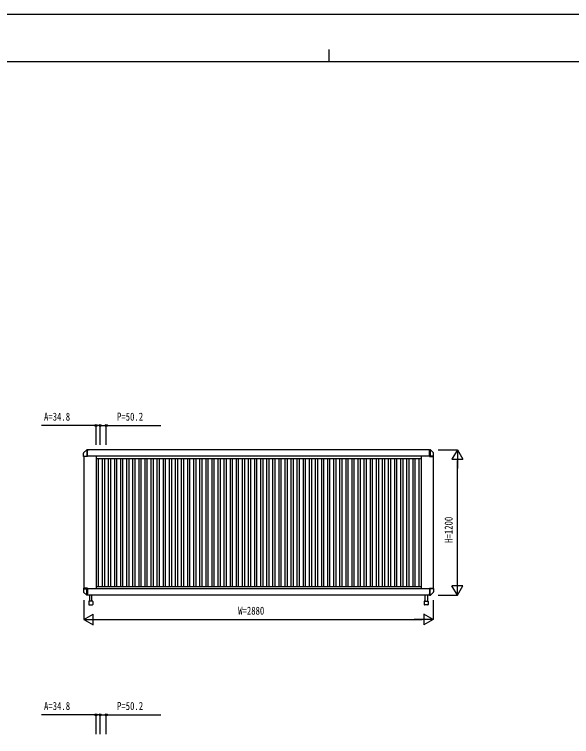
# Model space of a CAD drawing. Units: millimetres, scale not verified. Extents: x -8410 to 8410, y -5940 to 5940.
# Drawn here: x -2602 to 1991, y -16 to 5940 of the extents above; entities that cross this region are included whole.
import ezdxf
from ezdxf.enums import TextEntityAlignment as Align

# ---------------------------------------------------------------- set-up
doc = ezdxf.new("R2010")
doc.units = ezdxf.units.MM
doc.header["$LTSCALE"] = 30
for name, color, linetype in [('0-2_YKK_A1', 4, 'Continuous'), ('0-3_YKK_D', 6, 'Continuous'), ('0-4_YKK_ZWAK', 7, 'Continuous')]:
    doc.layers.add(name, color=color, linetype=linetype)
doc.styles.add('ＭＳ ゴシック', font='')
doc.styles.get('ＭＳ ゴシック').set_extended_font_data('MS Gothic')

msp = doc.modelspace()

# ---------------------------------------------------------------- linework, layer by layer
at = {"layer": '0-2_YKK_A1'}
for p, q in [((-2032.46, 2315.72), (-2032.46, 2322.76)), ((-2006.66, 2349.35), (-2031.74, 2324.52)), ((-2006.64, 2349.34), (-2006.64, 2349.32)), ((-2005.68, 2350.05), (-2005.68, 2313.5)), ((-2000.96, 2350.3), (-2005.01, 2350.09)), ((-2005.01, 2350.05), (-2005.01, 2350.07)), ((-2000.96, 2344.37), (-2000.96, 2350.3)), ((821.04, 2350), (-2000.96, 2350)), ((-2000.96, 2344.37), (-2000.96, 2339.67)), ((-2000.96, 2313.5), (-2000.96, 2339.67)), ((821.04, 2350.3), (825.09, 2350.09)), ((821.04, 2344.37), (821.04, 2350.3)), ((821.04, 2344.37), (821.04, 2339.67)), ((821.04, 2313.5), (821.04, 2339.67)), ((825.09, 2350.05), (825.09, 2350.07)), ((825.76, 2350.05), (825.76, 2313.5)), ((826.72, 2349.34), (826.72, 2349.32)), ((826.74, 2349.35), (851.82, 2324.52)), ((852.54, 2315.72), (852.54, 2322.76)), ((-2032.46, 2305.58), (-2032.46, 2315.72)), ((-2032.46, 2298), (-2032.46, 2305.58)), ((-2032.46, 2294), (-2032.46, 2298)), ((-2032.46, 2298), (-2006.05, 2298)), ((-2030.6, 2293), (-2031.46, 2293)), ((-2000.96, 2293), (-2030.6, 2293)), ((-2029.96, 2293), (-2029.96, 1207)), ((-2005.87, 2298), (-2006.05, 2298)), ((-2005.87, 2298), (-2000.96, 2298)), ((-2000.96, 2298), (-2000.96, 2313.5)), ((821.04, 2298), (-2000.96, 2298)), ((-2000.96, 2294), (-2000.96, 2298)), ((-2000.96, 2294), (-2000.96, 2293)), ((-1929.96, 2298), (-1929.96, 1201)), ((-1929.96, 2278), (750.04, 2278)), ((-1911.16, 2278), (-1911.16, 1222)), ((-1879.16, 2278), (-1879.16, 1222)), ((-1860.96, 2278), (-1860.96, 1222)), ((-1828.96, 2278), (-1828.96, 1222)), ((-1810.76, 2278), (-1810.76, 1222)), ((-1778.76, 2278), (-1778.76, 1222)), ((-1760.56, 2278), (-1760.56, 1222)), ((-1728.56, 2278), (-1728.56, 1222)), ((-1710.36, 2278), (-1710.36, 1222)), ((-1678.36, 2278), (-1678.36, 1222)), ((-1660.16, 2278), (-1660.16, 1222)), ((-1628.16, 2278), (-1628.16, 1222)), ((-1609.96, 2278), (-1609.96, 1222)), ((-1577.96, 2278), (-1577.96, 1222)), ((-1559.76, 2278), (-1559.76, 1222)), ((-1527.76, 2278), (-1527.76, 1222)), ((-1509.56, 2278), (-1509.56, 1222)), ((-1477.56, 2278), (-1477.56, 1222)), ((-1459.36, 2278), (-1459.36, 1222)), ((-1427.36, 2278), (-1427.36, 1222)), ((-1409.16, 2278), (-1409.16, 1222)), ((-1377.16, 2278), (-1377.16, 1222)), ((-1358.96, 2278), (-1358.96, 1222)), ((-1326.96, 2278), (-1326.96, 1222)), ((-1308.76, 2278), (-1308.76, 1222)), ((-1276.76, 2278), (-1276.76, 1222)), ((-1258.56, 2278), (-1258.56, 1222)), ((-1226.56, 2278), (-1226.56, 1222)), ((-1208.36, 2278), (-1208.36, 1222)), ((-1176.36, 2278), (-1176.36, 1222)), ((-1158.16, 2278), (-1158.16, 1222)), ((-1126.16, 2278), (-1126.16, 1222)), ((-1107.96, 2278), (-1107.96, 1222)), ((-1075.96, 2278), (-1075.96, 1222)), ((-1057.76, 2278), (-1057.76, 1222)), ((-1025.76, 2278), (-1025.76, 1222)), ((-1007.56, 2278), (-1007.56, 1222)), ((-975.56, 2278), (-975.56, 1222)), ((-957.36, 2278), (-957.36, 1222)), ((-925.36, 2278), (-925.36, 1222)), ((-907.16, 2278), (-907.16, 1222)), ((-875.16, 2278), (-875.16, 1222)), ((-856.96, 2278), (-856.96, 1222)), ((-824.96, 2278), (-824.96, 1222)), ((-806.76, 2278), (-806.76, 1222)), ((-774.76, 2278), (-774.76, 1222)), ((-756.56, 2278), (-756.56, 1222)), ((-724.56, 2278), (-724.56, 1222)), ((-706.36, 2278), (-706.36, 1222)), ((-674.36, 2278), (-674.36, 1222)), ((-656.16, 2278), (-656.16, 1222)), ((-624.16, 2278), (-624.16, 1222)), ((-605.96, 2278), (-605.96, 1222)), ((-573.96, 2278), (-573.96, 1222)), ((-555.76, 2278), (-555.76, 1222)), ((-523.76, 2278), (-523.76, 1222)), ((-505.56, 2278), (-505.56, 1222)), ((-473.56, 2278), (-473.56, 1222)), ((-455.36, 2278), (-455.36, 1222)), ((-423.36, 2278), (-423.36, 1222)), ((-405.16, 2278), (-405.16, 1222)), ((-373.16, 2278), (-373.16, 1222)), ((-354.96, 2278), (-354.96, 1222)), ((-322.96, 2278), (-322.96, 1222)), ((-304.76, 2278), (-304.76, 1222)), ((-272.76, 2278), (-272.76, 1222)), ((-254.56, 2278), (-254.56, 1222)), ((-222.56, 2278), (-222.56, 1222)), ((-204.36, 2278), (-204.36, 1222)), ((-172.36, 2278), (-172.36, 1222)), ((-154.16, 2278), (-154.16, 1222)), ((-122.16, 2278), (-122.16, 1222)), ((-103.96, 2278), (-103.96, 1222)), ((-71.96, 2278), (-71.96, 1222)), ((-53.76, 2278), (-53.76, 1222)), ((-21.76, 2278), (-21.76, 1222)), ((-3.56, 2278), (-3.56, 1222)), ((28.44, 2278), (28.44, 1222)), ((46.64, 2278), (46.64, 1222)), ((78.64, 2278), (78.64, 1222)), ((96.84, 2278), (96.84, 1222)), ((128.84, 2278), (128.84, 1222)), ((147.04, 2278), (147.04, 1222)), ((179.04, 2278), (179.04, 1222)), ((197.24, 2278), (197.24, 1222)), ((229.24, 2278), (229.24, 1222)), ((247.44, 2278), (247.44, 1222)), ((279.44, 2278), (279.44, 1222)), ((297.64, 2278), (297.64, 1222)), ((329.64, 2278), (329.64, 1222)), ((347.84, 2278), (347.84, 1222)), ((379.84, 2278), (379.84, 1222)), ((398.04, 2278), (398.04, 1222)), ((430.04, 2278), (430.04, 1222)), ((448.24, 2278), (448.24, 1222)), ((480.24, 2278), (480.24, 1222)), ((498.44, 2278), (498.44, 1222)), ((530.44, 2278), (530.44, 1222)), ((548.64, 2278), (548.64, 1222)), ((580.64, 2278), (580.64, 1222)), ((598.84, 2278), (598.84, 1222)), ((630.84, 2278), (630.84, 1222)), ((649.04, 2278), (649.04, 1222)), ((681.04, 2278), (681.04, 1222)), ((699.24, 2278), (699.24, 1222)), ((731.24, 2278), (731.24, 1222)), ((750.04, 2298), (750.04, 1202)), ((821.04, 2298), (821.04, 2313.5)), ((821.04, 2294), (821.04, 2298)), ((825.95, 2298), (821.04, 2298)), ((821.04, 2294), (821.04, 2293)), ((821.04, 2293), (850.68, 2293)), ((825.95, 2298), (826.13, 2298)), ((852.54, 2298), (826.13, 2298)), ((850.04, 2293), (850.04, 1207)), ((850.68, 2293), (851.54, 2293)), ((852.54, 2305.58), (852.54, 2315.72)), ((852.54, 2298), (852.54, 2305.58)), ((852.54, 2294), (852.54, 2298)), ((-2032.46, 1206), (-2032.46, 1202)), ((-2032.46, 1202), (-2032.46, 1194.42)), ((-2032.46, 1202), (-2006.05, 1202)), ((-2032.46, 1194.42), (-2032.46, 1184.28)), ((-2030.6, 1207), (-2031.46, 1207)), ((-2000.96, 1207), (-2030.6, 1207)), ((-2005.87, 1202), (-2006.05, 1202)), ((-2005.87, 1202), (-2000.96, 1202)), ((-2000.96, 1206), (-2000.96, 1207)), ((-2000.96, 1206), (-2000.96, 1202)), ((821.04, 1202), (-2000.96, 1202)), ((-2000.96, 1202), (-2000.96, 1186.5)), ((-1929.96, 1222), (750.04, 1222)), ((821.04, 1207), (850.68, 1207)), ((821.04, 1206), (821.04, 1207)), ((821.04, 1206), (821.04, 1202)), ((821.04, 1202), (821.04, 1186.5)), ((825.95, 1202), (821.04, 1202)), ((825.95, 1202), (826.13, 1202)), ((852.54, 1202), (826.13, 1202)), ((850.68, 1207), (851.54, 1207)), ((852.54, 1206), (852.54, 1202)), ((852.54, 1202), (852.54, 1194.42)), ((852.54, 1194.42), (852.54, 1184.28)), ((-2032.46, 1184.28), (-2032.46, 1177.24)), ((-2006.66, 1150.65), (-2031.74, 1175.48)), ((-2006.64, 1150.66), (-2006.64, 1150.68)), ((-2005.68, 1149.95), (-2005.68, 1186.5)), ((-2005.01, 1149.95), (-2005.01, 1149.93)), ((-2000.96, 1149.7), (-2005.01, 1149.91)), ((-2000.96, 1186.5), (-2000.96, 1160.33)), ((-2000.96, 1155.63), (-2000.96, 1160.33)), ((-2000.96, 1155.63), (-2000.96, 1149.7)), ((821.04, 1150), (-2000.96, 1150)), ((-1982.46, 1150), (-1982.46, 1100)), ((-1963.46, 1100), (-1963.46, 1150)), ((783.54, 1100), (783.54, 1150)), ((802.54, 1150), (802.54, 1100)), ((821.04, 1186.5), (821.04, 1160.33)), ((821.04, 1155.63), (821.04, 1160.33)), ((821.04, 1155.63), (821.04, 1149.7)), ((821.04, 1149.7), (825.09, 1149.91)), ((825.09, 1149.95), (825.09, 1149.93)), ((825.76, 1149.95), (825.76, 1186.5)), ((826.72, 1150.66), (826.72, 1150.68)), ((826.74, 1150.65), (851.82, 1175.48)), ((852.54, 1184.28), (852.54, 1177.24)), ((-1989.51, 1099), (-1989.51, 1074)), ((-1957.41, 1100), (-1988.51, 1100)), ((-1956.41, 1099), (-1956.41, 1074)), ((776.49, 1099), (776.49, 1074)), ((777.49, 1100), (808.59, 1100)), ((809.59, 1099), (809.59, 1074)), ((-1985.51, 1070), (-1960.41, 1070)), ((805.59, 1070), (780.49, 1070))]:
    msp.add_line(p, q, dxfattribs=at)
for points in [[(-2005.68, 2313.4), (-2005.69, 2312.64), (-2005.73, 2309.06), (-2005.77, 2305.52), (-2005.8, 2303.22), (-2005.83, 2300.97), (-2005.86, 2298.62), (-2005.87, 2298)], [(825.76, 2313.4), (825.77, 2312.64), (825.81, 2309.06), (825.85, 2305.52), (825.88, 2303.22), (825.91, 2300.97), (825.94, 2298.62), (825.95, 2298)], [(-2005.68, 1186.6), (-2005.69, 1187.36), (-2005.73, 1190.94), (-2005.77, 1194.48), (-2005.8, 1196.78), (-2005.83, 1199.03), (-2005.86, 1201.38), (-2005.87, 1202)], [(825.76, 1186.6), (825.77, 1187.36), (825.81, 1190.94), (825.85, 1194.48), (825.88, 1196.78), (825.91, 1199.03), (825.94, 1201.38), (825.95, 1202)]]:
    msp.add_lwpolyline(points, dxfattribs=at)
for centre, radius, start, end in [((-2029.96, 2322.76), 2.5, 135.33594, 180), ((-2004.88, 2347.59), 2.5, 93.12962, 135.58389), ((824.96, 2347.59), 2.5, 44.41611, 86.87038), ((850.04, 2322.76), 2.5, 0, 44.66406), ((-2031.46, 2294), 1, 180, 270), ((851.54, 2294), 1, 270, 0), ((-2031.46, 1206), 1, 90, 180), ((851.54, 1206), 1, 0, 90), ((-2029.96, 1177.24), 2.5, 180, 224.66406), ((-2004.88, 1152.41), 2.5, 224.41611, 266.87038), ((824.96, 1152.41), 2.5, 273.12962, 315.58389), ((850.04, 1177.24), 2.5, 315.33594, 0), ((-1988.51, 1099), 1, 90, 180), ((-1985.51, 1074), 4, 180, 270), ((-1960.41, 1074), 4, 270, 0), ((-1957.41, 1099), 1, 0, 90), ((777.49, 1099), 1, 90, 180), ((780.49, 1074), 4, 180, 270), ((805.59, 1074), 4, 270, 0), ((808.59, 1099), 1, 0, 90)]:
    msp.add_arc(centre, radius, start, end, dxfattribs=at)
at = {"layer": '0-3_YKK_D'}
for p, q in [((-1929.96, 2550), (-2378.76, 2550)), ((-1929.96, 2391), (-1929.96, 2551)), ((-1895.16, 2550), (-1929.96, 2550)), ((-1895.16, 2391), (-1895.16, 2551)), ((-1895.16, 2391), (-1895.16, 2551)), ((-1895.16, 2550), (-1861.16, 2550)), ((-1844.96, 2391), (-1844.96, 2551)), ((891.04, 2350), (1051.04, 2350)), ((1050.04, 2350), (1005.04, 2272.06)), ((1050.04, 2350), (1095.04, 2272.06)), ((1050.04, 2350), (1050.04, 2194.12)), ((1005.04, 2272.06), (1095.04, 2272.06)), ((1050.04, 1240), (1050.04, 2260)), ((1050.04, 1150), (1050.04, 1305.88)), ((1050.04, 1150), (1005.04, 1227.94)), ((1095.04, 1227.94), (1005.04, 1227.94)), ((1050.04, 1150), (1095.04, 1227.94)), ((891.04, 1150), (1051.04, 1150)), ((-2029.96, 1109), (-2029.96, 949)), ((850.04, 1109), (850.04, 949)), ((-2029.96, 950), (-1952.02, 995)), ((-1952.02, 905), (-1952.02, 995)), ((850.04, 950), (772.1, 995)), ((772.1, 995), (772.1, 905)), ((-2029.96, 950), (-1952.02, 905)), ((-2029.96, 950), (-1874.08, 950)), ((-1939.96, 950), (760.04, 950)), ((850.04, 950), (694.15, 950)), ((850.04, 950), (772.1, 905)), ((-1929.96, 163.79), (-2378.76, 163.79)), ((-1929.96, 4.79), (-1929.96, 164.79)), ((-1895.16, 163.79), (-1929.96, 163.79)), ((-1895.16, 4.79), (-1895.16, 164.79)), ((-1895.16, 4.79), (-1895.16, 164.79)), ((-1895.16, 163.79), (-1861.16, 163.79)), ((-1844.96, 4.79), (-1844.96, 164.79))]:
    msp.add_line(p, q, dxfattribs=at)
for points in [[(-1895.16, 2550), (-1844.96, 2550), (-1396.16, 2550)], [(-1895.16, 163.79), (-1844.96, 163.79), (-1396.16, 163.79)]]:
    msp.add_lwpolyline(points, dxfattribs=at)
for centre in [(-1929.96, 2550), (-1895.16, 2550), (-1895.16, 2550), (-1844.96, 2550), (-1929.96, 163.79), (-1895.16, 163.79), (-1895.16, 163.79), (-1844.96, 163.79)]:
    msp.add_circle(centre, 8.5, dxfattribs=at)
at = {"layer": '0-4_YKK_ZWAK'}
for p, q in [((-9.96, 5650), (-9.96, 5550)), ((7790.04, 5550), (-7809.96, 5550))]:
    msp.add_line(p, q, dxfattribs=at)
msp.add_lwpolyline([(-8410, -5940), (8410, -5940), (8410, 5940), (-8410, 5940)], close=True, dxfattribs=at)

# ---------------------------------------------------------------- texts
at = {"layer": '0-3_YKK_D', "style": 'ＭＳ ゴシック', "width": 0.8}
for s, p in [('A=34.8', (-2358.76, 2570)), ('P=50.2', (-1756.96, 2570)), ('W=2880', (-757.96, 970)), ('A=34.8', (-2358.76, 183.79)), ('P=50.2', (-1756.96, 183.79))]:
    msp.add_text(s, height=65.98, dxfattribs=at).set_placement(p, align=Align.BOTTOM_LEFT)
msp.add_text('H=1200', height=65.98, rotation=90, dxfattribs=at).set_placement((1030.04, 1582), align=Align.BOTTOM_LEFT)

doc.saveas('drawing.dxf')
